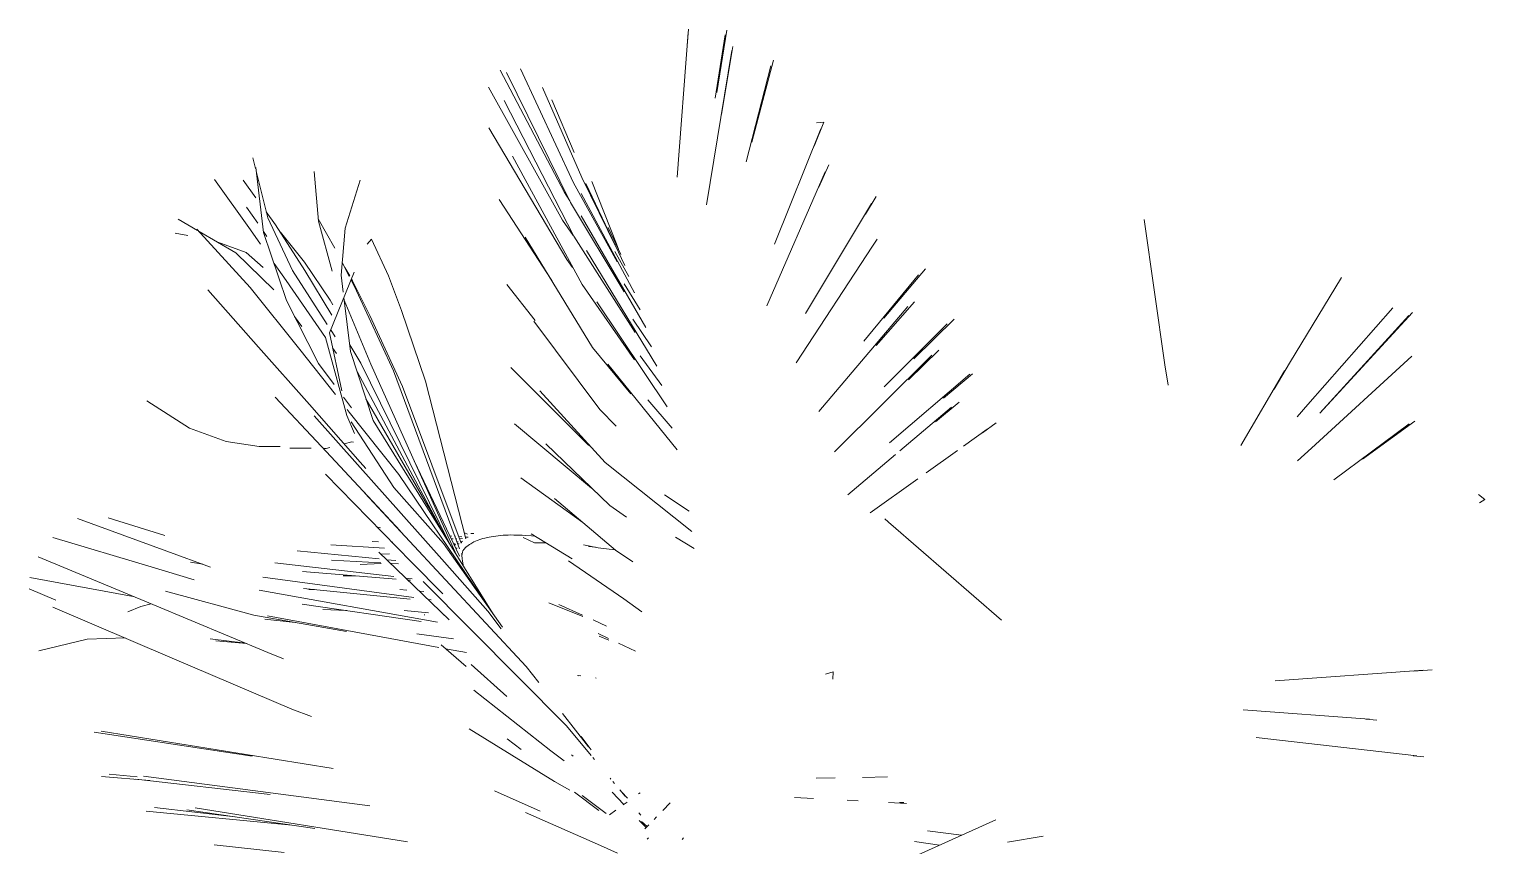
# Model space of a CAD drawing. Header units: metres. Extents: x -217 to -108, y -304 to -188.
# Drawn here: x -111.5 to -108.888, y -275.448 to -273.981 of the extents above; entities that cross this region are included whole.
import ezdxf

# ---------------------------------------------------------------- set-up
doc = ezdxf.new("R2010")
doc.units = ezdxf.units.M
doc.layers.add('G-IMPT', color=8, linetype='Continuous', lineweight=9)
doc.layers.add('L-PLNT', color=71, linetype='Continuous', lineweight=9)

# ---------------------------------------------------------------- blocks, each defined once
blk = doc.blocks.new('Vegetao_00012_13192 - vegetacao_00012_dwg-351206-Nivel 3')
at = {"layer": 'G-IMPT'}
for p, q in [((-0.811, 2.3533), (-0.7911, 2.6128)), ((-0.7928, 2.5888), (-0.7904, 2.619)), ((-0.7399, 2.5051), (-0.7215, 2.6171)), ((-0.7424, 2.4954), (-0.7244, 2.6089)), ((-0.7311, 2.466), (-0.7109, 2.5879)), ((-0.7579, 2.3039), (-0.7126, 2.5808)), ((-0.677, 2.4162), (-0.6377, 2.5636)), ((-1.0131, 2.3257), (-1.1287, 2.5456)), ((-1.1171, 2.5412), (-1.002, 2.3078)), ((-0.9968, 2.3431), (-1.0921, 2.5475)), ((-0.6872, 2.3808), (-0.6426, 2.5531)), ((-1.0164, 2.2758), (-1.1497, 2.5151)), ((-0.982, 2.3525), (-1.0524, 2.5142)), ((-0.9965, 2.2471), (-1.1212, 2.4907)), ((-0.9958, 2.3976), (-1.036, 2.4922)), ((-1.1488, 2.4418), (-1.009, 2.2053)), ((-0.6363, 2.2331), (-0.5532, 2.44)), ((-0.565, 2.409), (-0.5474, 2.4522)), ((-0.5474, 2.4522), (-0.5609, 2.4511)), ((-1.5676, 2.3691), (-1.5722, 2.3878)), ((-0.9816, 2.1603), (-1.1063, 2.391)), ((-1.553, 2.2539), (-1.5672, 2.3709)), ((-1.5457, 2.2805), (-1.5664, 2.3641)), ((-1.4624, 2.3635), (-1.4547, 2.2741)), ((-0.9198, 2.2256), (-0.982, 2.3525)), ((-0.65, 2.1221), (-0.545, 2.363)), ((-0.5564, 2.3352), (-0.5389, 2.3752)), ((-1.6414, 2.3492), (-1.5767, 2.2585)), ((-1.5668, 2.3161), (-1.59, 2.3478)), ((-1.4065, 2.2618), (-1.3798, 2.3481)), ((-1.0035, 2.3109), (-1.0131, 2.3257)), ((-0.9182, 2.2014), (-0.9968, 2.3431)), ((-0.9048, 2.1948), (-0.9749, 2.3419)), ((-0.9638, 2.3457), (-0.9198, 2.2336)), ((-1.5636, 2.2706), (-1.5835, 2.2994)), ((-1.0359, 2.1676), (-1.1303, 2.3133)), ((-1.002, 2.3078), (-0.9059, 2.1477)), ((-0.8872, 2.1457), (-0.983, 2.3241)), ((-0.5807, 2.1088), (-0.4622, 2.3058)), ((-0.473, 2.2868), (-0.4537, 2.3187)), ((-1.6719, 2.2578), (-1.7062, 2.2778)), ((-1.5314, 2.2678), (-1.5483, 2.2909)), ((-1.501, 2.186), (-1.5457, 2.2805)), ((-1.4252, 2.2259), (-1.4551, 2.2784)), ((-1.4547, 2.2741), (-1.4301, 2.1848)), ((-0.9972, 2.2483), (-1.0164, 2.2758)), ((-0.9829, 2.2841), (-0.8672, 2.0831)), ((0.0644, 2.0165), (0.0271, 2.2775)), ((-1.7119, 2.2525), (-1.6893, 2.2484)), ((-1.6727, 2.2602), (-1.577, 2.1555)), ((-1.6028, 2.2175), (-1.6687, 2.2559)), ((-1.5767, 2.2585), (-1.5587, 2.2329)), ((-1.547, 2.2465), (-1.5532, 2.2556)), ((-1.553, 2.2539), (-1.512, 2.1318)), ((-1.5314, 2.2678), (-1.4788, 2.1856)), ((-1.4797, 2.2005), (-1.523, 2.2547)), ((-1.4065, 2.2618), (-1.414, 2.1775)), ((-0.8861, 2.0743), (-0.9965, 2.2471)), ((-0.9122, 2.2143), (-0.9348, 2.2628)), ((-1.6351, 2.2363), (-1.5844, 2.2181)), ((-1.367, 2.233), (-1.3593, 2.242)), ((-1.3288, 2.1762), (-1.3593, 2.242)), ((-1.0834, 2.2455), (-0.9626, 2.0477)), ((-0.8474, 2.0137), (-0.9735, 2.2217)), ((-0.9179, 2.2288), (-0.9198, 2.2336)), ((-0.916, 2.224), (-0.9179, 2.2288)), ((-0.5975, 2.0199), (-0.4603, 2.2293)), ((-0.4615, 2.2274), (-0.4521, 2.2417)), ((-1.6028, 2.2175), (-1.5349, 2.1508)), ((-1.5539, 2.1914), (-1.5844, 2.2181)), ((-1.5342, 2.1981), (-1.5127, 2.1675)), ((-1.4797, 2.2005), (-1.4335, 2.1325)), ((-1.3992, 2.1748), (-1.412, 2.2004)), ((-1.009, 2.2053), (-0.9984, 2.1913)), ((-0.9224, 2.2199), (-0.8975, 2.1749)), ((-1.4387, 2.0889), (-1.501, 2.186)), ((-1.4306, 2.1055), (-1.4788, 2.1856)), ((-1.4347, 2.0738), (-1.3905, 2.1825)), ((-1.4102, 2.1469), (-1.414, 2.1775)), ((-1.4074, 2.1912), (-1.3985, 2.1759)), ((-1.3864, 2.1493), (-1.3961, 2.1687)), ((-1.3954, 2.1704), (-1.3935, 2.1672)), ((-1.3288, 2.1762), (-1.3054, 2.114)), ((-0.4759, 2.0586), (-0.3776, 2.1777)), ((-0.4399, 2.1), (-0.3653, 2.1888)), ((0.2879, 2.0196), (0.3814, 2.173)), ((-1.5621, 2.0481), (-1.6532, 2.1513)), ((-1.577, 2.1555), (-1.4881, 2.0436)), ((-1.5127, 2.1675), (-1.4419, 2.0653)), ((-1.3935, 2.1672), (-1.3624, 2.1047)), ((-1.32, 2.0058), (-1.3864, 2.1493)), ((-1.0656, 2.0961), (-1.1166, 2.1608)), ((-0.8875, 2.0251), (-0.9816, 2.1603)), ((-0.8771, 2.1151), (-0.906, 2.1615)), ((-0.8872, 2.1457), (-0.8875, 2.1461)), ((-1.4547, 2.0189), (-1.512, 2.1318)), ((-1.4287, 2.1241), (-1.4335, 2.1325)), ((-1.397, 2.0402), (-1.409, 2.137)), ((-1.3606, 2.0178), (-1.4085, 2.1327)), ((-0.8288, 1.9409), (-0.9551, 2.1292)), ((-0.5568, 1.9326), (-0.3966, 2.1213)), ((-0.4535, 2.051), (-0.385, 2.1296)), ((0.3213, 1.9451), (0.4737, 2.1188)), ((-1.4843, 2.0853), (-1.4975, 2.1033)), ((-1.304, 1.9772), (-1.3624, 2.1047)), ((-1.2626, 1.9872), (-1.3054, 2.114)), ((-0.9499, 1.9359), (-1.0681, 2.095)), ((-0.8571, 2.0484), (-0.8906, 2.0984)), ((-0.3861, 2.0274), (-0.3138, 2.0982)), ((0.3424, 1.9296), (0.5087, 2.1101)), ((0.3424, 1.9296), (0.5024, 2.1051)), ((-1.442, 2.0657), (-1.4037, 1.9255)), ((-1.4347, 2.0738), (-1.4129, 1.9694)), ((-1.4245, 2.0668), (-1.4325, 2.0793)), ((-0.4392, 1.9768), (-0.3263, 2.0897)), ((-1.5621, 2.0481), (-1.4709, 1.9449)), ((-1.4241, 1.963), (-1.4881, 2.0436)), ((-1.4291, 2.0468), (-1.4223, 2.037)), ((-1.3787, 2.0194), (-1.3985, 2.0523)), ((-1.397, 2.0402), (-1.3564, 1.9163)), ((-0.9626, 2.0477), (-0.8937, 1.9641)), ((-0.3957, 1.9893), (-0.341, 2.0425)), ((-1.4547, 2.0189), (-1.4267, 1.9812)), ((-1.2203, 1.6966), (-1.3787, 2.0194)), ((-1.3606, 2.0178), (-1.2067, 1.6746)), ((-0.935, 2.0175), (-0.811, 1.8637)), ((-0.8773, 2.0326), (-0.8382, 1.979)), ((-0.5283, 1.8602), (-0.3537, 2.0337)), ((0.0704, 1.9799), (0.0644, 2.0165)), ((0.2604, 1.9729), (0.2879, 2.0196)), ((0.3275, 1.8665), (0.508, 2.0319)), ((-1.2285, 1.7108), (-1.3852, 2.0041)), ((-1.2017, 1.6859), (-1.32, 2.0058)), ((-1.1901, 1.7039), (-1.2626, 1.9872)), ((-1.1093, 2.0116), (-0.97, 1.8724)), ((-0.43, 1.8762), (-0.2853, 1.9995)), ((-0.3327, 1.9565), (-0.2805, 2)), ((0.2006, 1.8713), (0.2794, 2.0058)), ((-1.304, 1.9772), (-1.1982, 1.6963)), ((-0.9402, 1.8412), (-1.0571, 1.9695)), ((-1.6861, 1.9024), (-1.7629, 1.9515)), ((-1.5322, 1.9583), (-1.4492, 1.8695)), ((-1.3797, 1.8418), (-1.4709, 1.9449)), ((-1.4095, 1.9581), (-1.3953, 1.939)), ((-1.3992, 1.9316), (-1.4029, 1.9363)), ((-1.2573, 1.7609), (-1.3693, 1.9556)), ((-0.9204, 1.9065), (-0.9499, 1.9359)), ((-0.8198, 1.9025), (-0.8632, 1.9533)), ((-0.4113, 1.8617), (-0.3186, 1.9404)), ((-0.3474, 1.914), (-0.3049, 1.9495)), ((0.3213, 1.9451), (0.3019, 1.9232)), ((-1.3843, 1.8372), (-1.4622, 1.9248)), ((-1.3899, 1.8932), (-1.4037, 1.9255)), ((-1.3103, 1.8197), (-1.3992, 1.9316)), ((-1.3195, 1.7962), (-1.3961, 1.9138)), ((-1.2219, 1.6992), (-1.3564, 1.9163)), ((-0.9645, 1.7951), (-1.1025, 1.9105)), ((-0.2628, 1.8943), (-0.238, 1.912)), ((0.3675, 1.81), (0.5032, 1.9102)), ((0.4193, 1.8471), (0.5133, 1.9155)), ((-1.6861, 1.9024), (-1.6201, 1.879)), ((-0.2971, 1.8704), (-0.2543, 1.901)), ((-1.561, 1.8696), (-1.6201, 1.879)), ((-1.5234, 1.8697), (-1.561, 1.8696)), ((-1.4675, 1.8665), (-1.5057, 1.867)), ((-1.4492, 1.8695), (-1.3661, 1.7806)), ((-1.4408, 1.8662), (-1.4462, 1.8663)), ((-1.4408, 1.8662), (-1.4339, 1.868)), ((-1.4087, 1.8746), (-1.3948, 1.8782)), ((-1.3918, 1.8778), (-1.3948, 1.8782)), ((-1.0464, 1.8745), (-0.9319, 1.7641)), ((-0.97, 1.8724), (-0.9665, 1.8701)), ((-0.5043, 1.7829), (-0.4188, 1.8554)), ((-0.3639, 1.8226), (-0.3077, 1.8628)), ((0.3275, 1.8665), (0.3023, 1.8439)), ((-1.3843, 1.8372), (-1.3064, 1.7496)), ((-1.3797, 1.8418), (-1.3693, 1.83)), ((-1.2015, 1.6727), (-1.2827, 1.8441)), ((-0.7842, 1.7169), (-0.9402, 1.8412)), ((-1.3649, 1.741), (-1.4422, 1.8198)), ((-1.1769, 1.6223), (-1.3103, 1.8197)), ((-0.98, 1.7332), (-1.0915, 1.8133)), ((-0.4645, 1.7508), (-0.3789, 1.8119)), ((-1.082, 1.475), (-1.3713, 1.7859)), ((-1.3079, 1.7183), (-1.3661, 1.7806)), ((-1.3195, 1.7962), (-1.2301, 1.6955)), ((-0.8336, 1.7829), (-0.7895, 1.7535)), ((0.6389, 1.7746), (0.6273, 1.7835)), ((-1.2218, 1.6992), (-1.2573, 1.7609)), ((-0.9216, 1.6835), (-1.031, 1.7766)), ((-0.9018, 1.7428), (-0.9319, 1.7641)), ((0.6292, 1.7686), (0.6389, 1.7746)), ((-1.8868, 1.7404), (-1.7266, 1.682)), ((-1.7304, 1.7098), (-1.8323, 1.7418)), ((-1.3649, 1.741), (-1.2876, 1.6622)), ((-1.3434, 1.7239), (-1.3482, 1.7252)), ((-1.2284, 1.662), (-1.3064, 1.7496)), ((-0.4262, 1.7292), (-0.4383, 1.7397)), ((-0.229, 1.5579), (-0.4271, 1.7301)), ((-1.7551, 1.6537), (-1.9315, 1.7066)), ((-1.3467, 1.6987), (-1.3582, 1.699)), ((-1.1446, 1.5745), (-1.2219, 1.6992)), ((-1.2153, 1.709), (-1.2188, 1.7093)), ((-1.2129, 1.7038), (-1.2161, 1.7037)), ((-1.2085, 1.7085), (-1.2102, 1.7086)), ((-1.2064, 1.704), (-1.2084, 1.7039)), ((-1.2065, 1.6987), (-1.2041, 1.6989)), ((-1.197, 1.7076), (-1.2026, 1.7081)), ((-1.1959, 1.7043), (-1.2012, 1.7041)), ((-1.1993, 1.6993), (-1.1952, 1.6996)), ((-1.1925, 1.7147), (-1.1869, 1.7121)), ((-1.1861, 1.7068), (-1.1909, 1.7072)), ((-1.1812, 1.7138), (-1.1755, 1.7134)), ((-1.1809, 1.6953), (-1.1756, 1.6985)), ((-1.1756, 1.6985), (-1.1729, 1.7001)), ((-1.1729, 1.7001), (-1.1696, 1.7012)), ((-1.1631, 1.7033), (-1.1696, 1.7012)), ((-1.1597, 1.7043), (-1.1631, 1.7033)), ((-1.156, 1.7052), (-1.1597, 1.7043)), ((-1.156, 1.7052), (-1.1485, 1.7069)), ((-1.1447, 1.7077), (-1.1485, 1.7069)), ((-1.1405, 1.7083), (-1.1447, 1.7077)), ((-1.1405, 1.7083), (-1.132, 1.7095)), ((-1.1277, 1.7101), (-1.132, 1.7095)), ((-1.1277, 1.7101), (-1.1231, 1.7104)), ((-1.1139, 1.7108), (-1.1231, 1.7104)), ((-1.1091, 1.7109), (-1.1139, 1.7108)), ((-1.1041, 1.7108), (-1.1091, 1.7109)), ((-1.1041, 1.7108), (-1.0939, 1.7106)), ((-1.0887, 1.7104), (-1.0939, 1.7106)), ((-1.0832, 1.71), (-1.0887, 1.7104)), ((-1.0873, 1.7061), (-1.0669, 1.6968)), ((-1.0832, 1.71), (-1.0721, 1.7091)), ((-1.0731, 1.713), (-0.9991, 1.6683)), ((-1.0664, 1.7087), (-1.0721, 1.7091)), ((-0.7802, 1.6869), (-0.8139, 1.7067)), ((-1.7266, 1.682), (-1.6482, 1.6534)), ((-1.3458, 1.6679), (-1.4928, 1.6827)), ((-1.3362, 1.6872), (-1.4321, 1.6932)), ((-1.3463, 1.6799), (-1.2199, 1.5584)), ((-1.3269, 1.677), (-1.343, 1.6767)), ((-1.3209, 1.698), (-1.3228, 1.6981)), ((-1.1242, 1.5453), (-1.2301, 1.6955)), ((-1.209, 1.695), (-1.2121, 1.6951)), ((-1.2082, 1.6933), (-1.2111, 1.6931)), ((-1.211, 1.6928), (-1.209, 1.6933)), ((-1.2054, 1.6872), (-1.2083, 1.6871)), ((-1.2022, 1.6949), (-1.2051, 1.6949)), ((-1.1986, 1.6972), (-1.1972, 1.6975)), ((-1.1973, 1.6781), (-1.1971, 1.6749)), ((-1.1965, 1.668), (-1.1971, 1.6749)), ((-1.197, 1.6743), (-1.1959, 1.68)), ((-1.1952, 1.6826), (-1.1959, 1.68)), ((-1.1952, 1.6826), (-1.1936, 1.6849)), ((-1.19, 1.6891), (-1.1936, 1.6849)), ((-1.1905, 1.6884), (-1.1859, 1.6918)), ((-1.188, 1.6909), (-1.19, 1.6891)), ((-1.1835, 1.6936), (-1.1859, 1.6918)), ((-1.1835, 1.6936), (-1.1809, 1.6953)), ((-1.0669, 1.6968), (-1.0458, 1.6966)), ((-0.9791, 1.6935), (-0.9524, 1.6881)), ((-0.9699, 1.6904), (-0.9571, 1.689)), ((-0.9524, 1.6881), (-0.9228, 1.6845)), ((-0.9216, 1.6835), (-0.8905, 1.6629)), ((-1.7516, 1.5859), (-1.9576, 1.6716)), ((-1.6774, 1.6304), (-1.7551, 1.6537)), ((-1.6841, 1.6622), (-1.6622, 1.6585)), ((-1.3192, 1.6361), (-1.5326, 1.6609)), ((-1.3428, 1.661), (-1.4312, 1.6655)), ((-1.3421, 1.66), (-1.3797, 1.6577)), ((-1.3159, 1.6648), (-1.3324, 1.6665)), ((-1.3108, 1.6593), (-1.3257, 1.6601)), ((-1.2316, 1.6052), (-1.2876, 1.6622)), ((-1.2284, 1.662), (-1.1505, 1.5744)), ((-1.1965, 1.668), (-1.1961, 1.6644)), ((-1.1961, 1.6644), (-1.1954, 1.6606)), ((-1.1954, 1.6606), (-1.1942, 1.6546)), ((-0.9064, 1.5965), (-1.0057, 1.6646)), ((-1.9725, 1.6348), (-1.7869, 1.6006)), ((-1.2834, 1.5986), (-1.5543, 1.635)), ((-1.315, 1.6316), (-1.4834, 1.6454)), ((-1.3887, 1.6377), (-1.4102, 1.6376)), ((-1.2862, 1.6322), (-1.2982, 1.6336)), ((-1.2896, 1.6296), (-1.2944, 1.63)), ((-1.0092, 1.368), (-1.2667, 1.6273)), ((-1.1411, 1.5692), (-1.1769, 1.6223)), ((-1.9739, 1.6141), (-1.9257, 1.594)), ((-1.5704, 1.5671), (-1.7291, 1.61)), ((-1.241, 1.5542), (-1.5611, 1.6121)), ((-1.2903, 1.5959), (-1.4813, 1.615)), ((-1.4615, 1.613), (-1.472, 1.613)), ((-1.2961, 1.6119), (-1.3084, 1.6128)), ((-1.2656, 1.6096), (-1.2738, 1.6102)), ((-1.2525, 1.5944), (-1.2581, 1.5952)), ((-0.9064, 1.5965), (-0.8741, 1.5732)), ((-1.9314, 1.5816), (-1.7169, 1.4898)), ((-1.7736, 1.5827), (-1.7969, 1.5727)), ((-1.7736, 1.5827), (-1.7548, 1.5872)), ((-1.5457, 1.5002), (-1.7516, 1.5859)), ((-1.2701, 1.5556), (-1.4838, 1.5869)), ((-1.4034, 1.5751), (-1.4469, 1.5774)), ((-1.2573, 1.5712), (-1.3005, 1.5755)), ((-1.2637, 1.5677), (-1.2651, 1.5678)), ((-1.229, 1.5684), (-1.2305, 1.5686)), ((-1.1265, 1.5422), (-1.1505, 1.5744)), ((-0.9803, 1.5644), (-1.041, 1.5893)), ((-0.9809, 1.5671), (-1.0231, 1.5864)), ((-1.4044, 1.5376), (-1.5704, 1.5671)), ((-1.4963, 1.5539), (-1.5511, 1.56)), ((-1.2385, 1.5088), (-1.5463, 1.5658)), ((-0.9377, 1.5473), (-0.9617, 1.5583)), ((-1.8696, 1.5236), (-1.9566, 1.5028)), ((-1.8696, 1.5236), (-1.8017, 1.5261)), ((-1.5853, 1.5167), (-1.649, 1.5243)), ((-1.5839, 1.5162), (-1.6386, 1.5207)), ((-1.2125, 1.5243), (-1.2779, 1.5333)), ((-0.9339, 1.5252), (-0.9526, 1.534)), ((-0.9334, 1.522), (-0.9507, 1.5292)), ((-0.8855, 1.5022), (-0.9161, 1.5167)), ((-1.5025, 1.398), (-1.7169, 1.4898)), ((-1.5176, 1.4883), (-1.5457, 1.5002)), ((-1.1898, 1.4745), (-1.2343, 1.5134)), ((-1.1889, 1.4997), (-1.2265, 1.5066)), ((-1.1164, 1.4211), (-1.1808, 1.4784)), ((-1.0593, 1.4458), (-1.082, 1.475)), ((-0.531, 1.4655), (-0.5445, 1.4613)), ((-0.5313, 1.4519), (-0.531, 1.4655)), ((0.2627, 1.4493), (0.5285, 1.4685)), ((0.5105, 1.4665), (0.544, 1.4689)), ((-0.9894, 1.4585), (-0.9871, 1.4582)), ((-0.988, 1.4585), (-0.9839, 1.4579)), ((-0.9573, 1.4543), (-0.9559, 1.4541)), ((-1.0377, 1.3233), (-1.1758, 1.4322)), ((-1.4672, 1.3852), (-1.5025, 1.398)), ((-0.9702, 1.3307), (-1.0167, 1.3907)), ((0.205, 1.3968), (0.4316, 1.38)), ((-1.8446, 1.3587), (-1.428, 1.2917)), ((-1.0307, 1.2683), (-1.1843, 1.3631)), ((-0.9652, 1.3152), (-1.0092, 1.368)), ((0.425, 1.3801), (0.445, 1.3786)), ((-1.8569, 1.3572), (-1.5734, 1.3139)), ((-1.1158, 1.3449), (-1.0906, 1.3259)), ((-0.9653, 1.3253), (-0.983, 1.3492)), ((0.2285, 1.3475), (0.5168, 1.3142)), ((-1.0135, 1.3055), (-1.0377, 1.3233)), ((-0.9977, 1.3139), (-1.0006, 1.3165)), ((-0.9589, 1.3076), (-0.9621, 1.3114)), ((0.5104, 1.3147), (0.5292, 1.3125)), ((-1.7798, 1.2765), (-1.8301, 1.2814)), ((-1.7575, 1.2699), (-1.8441, 1.2774)), ((-1.5415, 1.2451), (-1.7822, 1.2728)), ((-1.3626, 1.2245), (-1.7689, 1.2777)), ((-1.0032, 1.2527), (-1.0307, 1.2683)), ((-0.9297, 1.2725), (-0.9313, 1.2744)), ((-0.9234, 1.2649), (-0.9263, 1.2683)), ((-0.5615, 1.2741), (-0.5273, 1.2748)), ((-0.4783, 1.2758), (-0.4334, 1.2767)), ((-1.0568, 1.2151), (-1.1386, 1.2515)), ((-0.9516, 1.216), (-0.9951, 1.2492)), ((-0.9812, 1.2431), (-0.9385, 1.2108)), ((-0.9064, 1.2272), (-0.9276, 1.2493)), ((-0.9043, 1.2419), (-0.9138, 1.2534)), ((-0.911, 1.25), (-0.9001, 1.2387)), ((-0.9079, 1.2262), (-0.9005, 1.2315)), ((-0.88, 1.2463), (-0.8775, 1.248)), ((-0.8232, 1.23), (-0.8368, 1.216)), ((-0.5661, 1.2379), (-0.6, 1.2397)), ((-0.486, 1.2335), (-0.506, 1.2346)), ((-0.3991, 1.2288), (-0.4314, 1.2306)), ((-0.4116, 1.2308), (-0.4042, 1.2304)), ((-1.5021, 1.19), (-1.7637, 1.2152)), ((-1.6041, 1.2049), (-1.7486, 1.2216)), ((-1.4612, 1.184), (-1.6909, 1.2175)), ((-1.2949, 1.1598), (-1.6761, 1.221)), ((-0.9487, 1.1532), (-1.083, 1.2127)), ((-0.9325, 1.2084), (-0.9209, 1.2168)), ((-0.8759, 1.2077), (-0.8794, 1.2119)), ((-0.8478, 1.2047), (-0.8522, 1.2001)), ((-0.8666, 1.1857), (-0.8789, 1.1985)), ((-0.8645, 1.1875), (-0.8746, 1.1967)), ((-0.8615, 1.1906), (-0.8688, 1.1831)), ((-0.2388, 1.1996), (-0.4569, 1.1012)), ((-0.3618, 1.1798), (-0.3003, 1.1718)), ((-1.5164, 1.1407), (-1.6415, 1.1548)), ((-0.9177, 1.1398), (-0.9487, 1.1532)), ((-0.8625, 1.1672), (-0.8648, 1.1649)), ((-0.7996, 1.1675), (-0.802, 1.1642)), ((-0.385, 1.1606), (-0.3397, 1.154)), ((-0.1542, 1.17), (-0.218, 1.1596))]:
    blk.add_line(p, q, dxfattribs=at)
blk = doc.blocks.new('Vegetao_00012_13192 - Vegetao_00012_13192-351281-Nivel 3')
blk.add_blockref('Vegetao_00012_13192 - vegetacao_00012_dwg-351206-Nivel 3', (0.3985, -0.5861))

msp = doc.modelspace()

# ---------------------------------------------------------------- block references
at = {"layer": 'L-PLNT'}
msp.add_blockref('Vegetao_00012_13192 - Vegetao_00012_13192-351281-Nivel 3', (-109.9251, -276.0142), dxfattribs=at)

doc.saveas('drawing.dxf')
